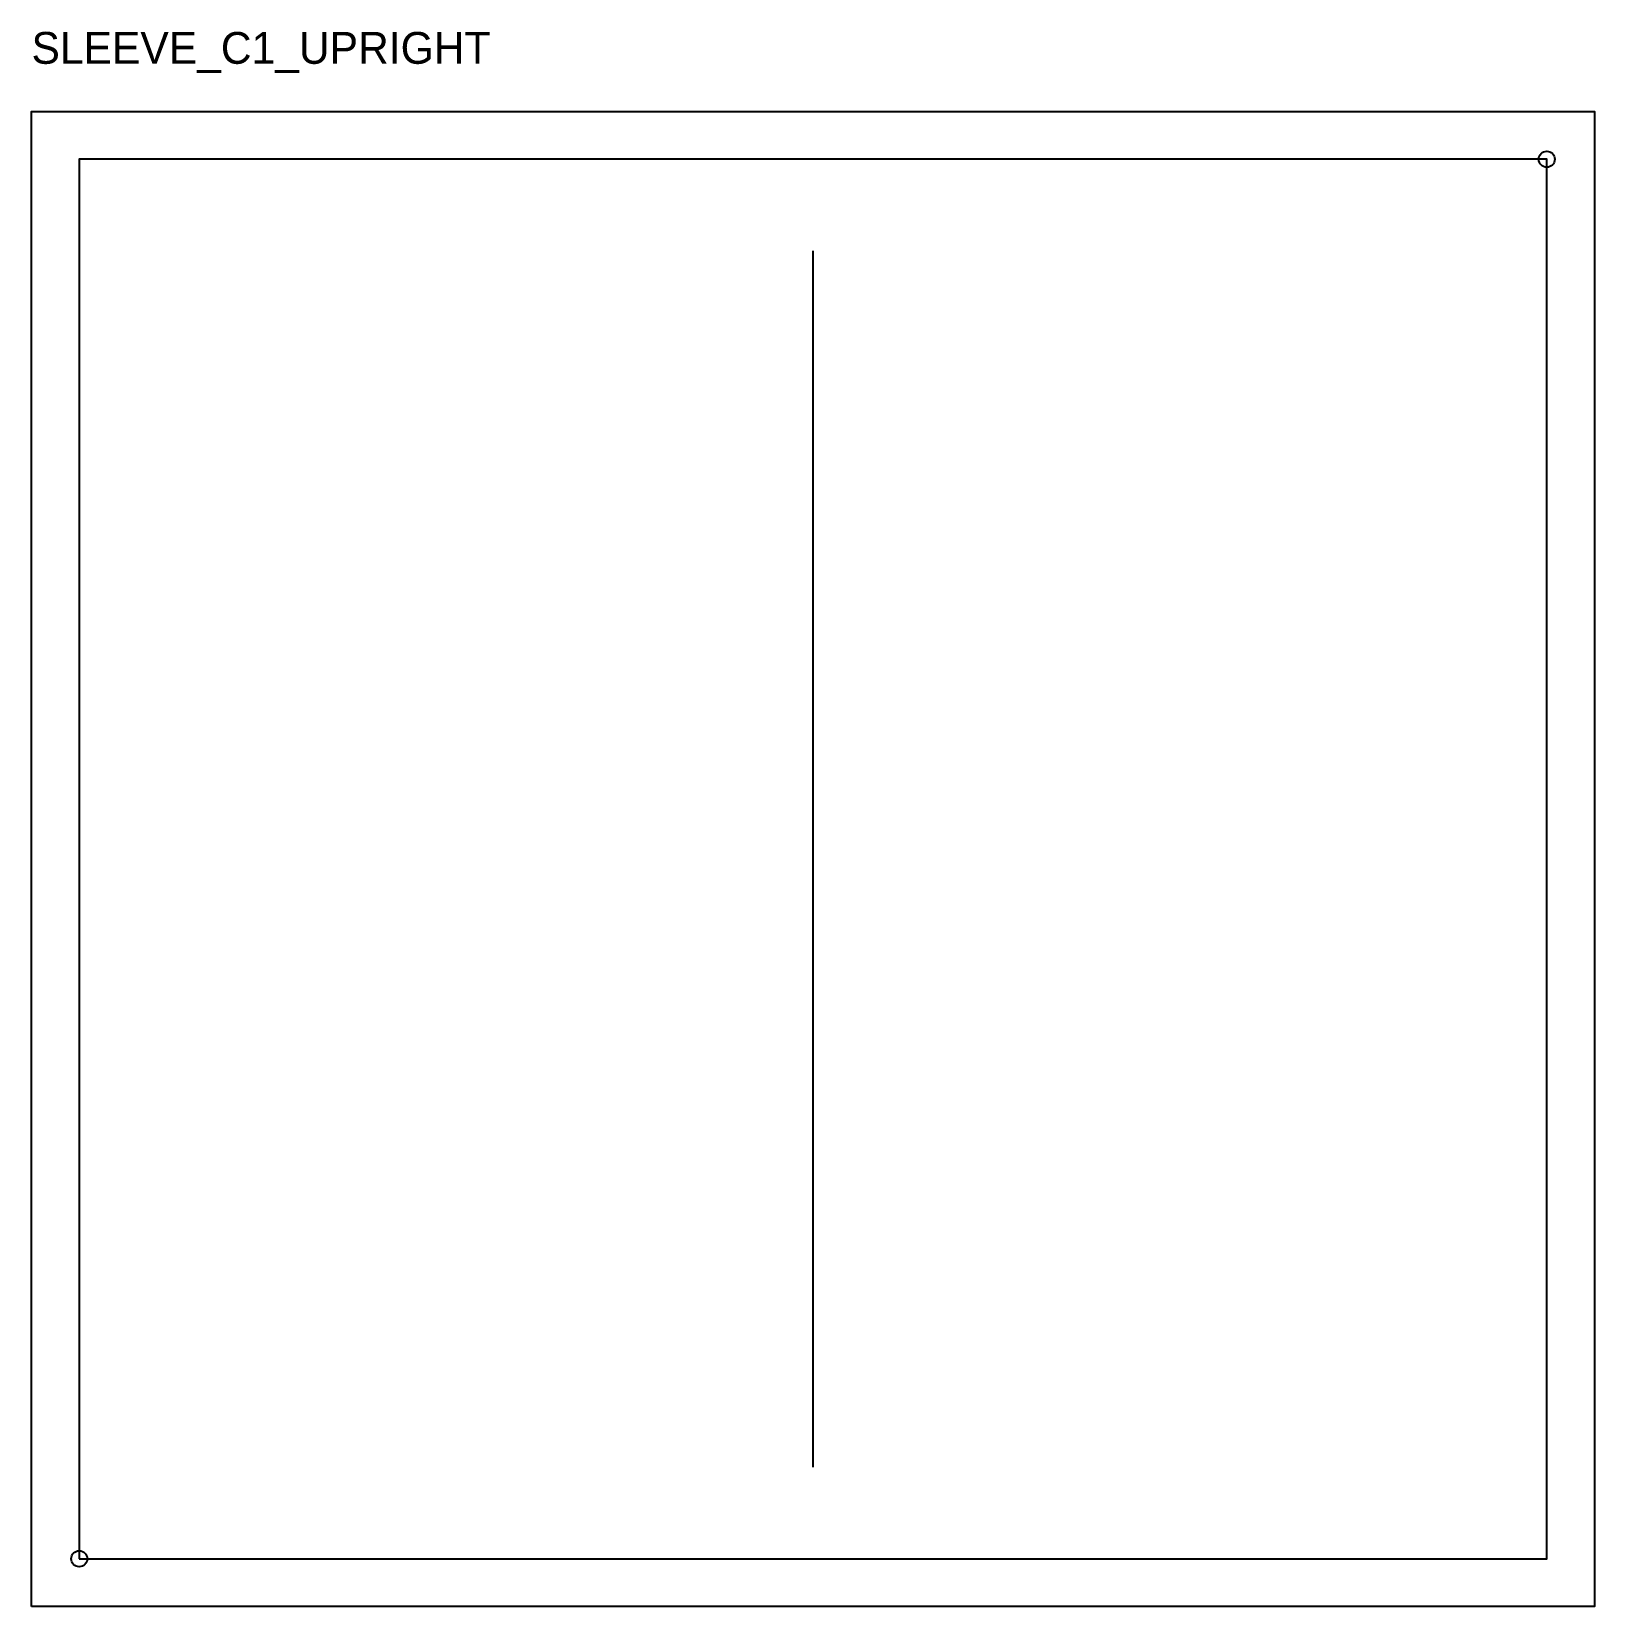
# Model space of a CAD drawing. Header units: millimetres. Extents: x -12 to 381, y -12 to 384.
import ezdxf

# ---------------------------------------------------------------- set-up
doc = ezdxf.new("R2010")
doc.units = ezdxf.units.MM
for name, color, linetype in [('CUT', 1, 'Continuous'), ('GRAIN', 3, 'Continuous'), ('NOTCH', 2, 'Continuous'), ('SEAM', 5, 'Continuous'), ('TEXT', 7, 'Continuous')]:
    doc.layers.add(name, color=color, linetype=linetype)

msp = doc.modelspace()

# ---------------------------------------------------------------- linework, layer by layer
at = {"layer": 'CUT'}
msp.add_lwpolyline([(-12, -12), (-12, 363.86), (380.78, 363.86), (380.78, -12)], close=True, dxfattribs=at)
at = {"layer": 'GRAIN'}
msp.add_line((184.39, 23), (184.39, 328.86), dxfattribs=at)
at = {"layer": 'NOTCH'}
for centre in [(368.78, 351.86), (0, 0)]:
    msp.add_circle(centre, 2, dxfattribs=at)
at = {"layer": 'SEAM'}
msp.add_lwpolyline([(0, 0), (368.78, 0), (368.78, 351.86), (0, 351.86)], close=True, dxfattribs=at)

# ---------------------------------------------------------------- texts
at = {"layer": 'TEXT'}
msp.add_text('SLEEVE_C1_UPRIGHT', height=8, dxfattribs=at).set_placement((-12, 375.86))

doc.saveas('drawing.dxf')
